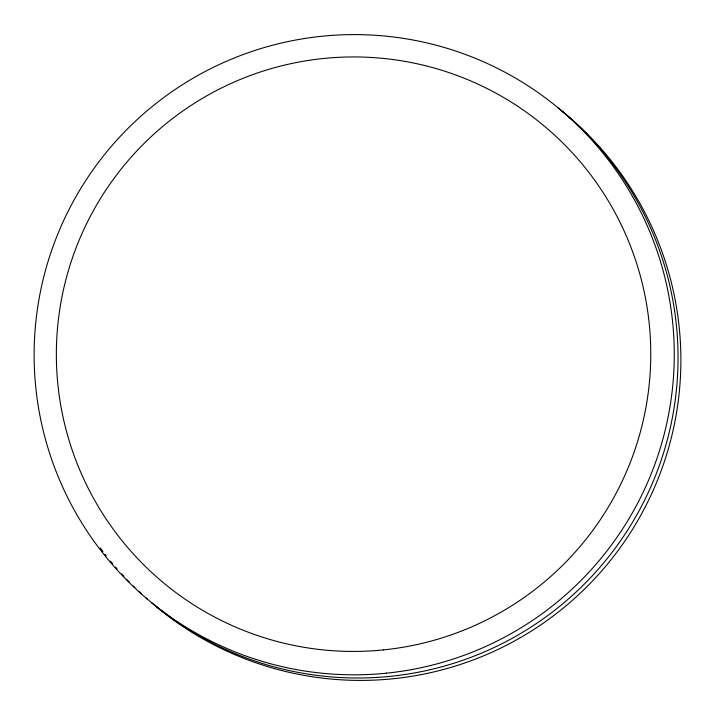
<?xml version="1.0" encoding="UTF-8"?>
<svg xmlns="http://www.w3.org/2000/svg" width="715" height="715" viewBox="0 0 715 715"><rect width="100%" height="100%" fill="white"/><g stroke="black" fill="none" stroke-linecap="round" stroke-linejoin="round"><path stroke-width="1.07" d="M557.691 107.616A320.204 319.998 -49.9 0 1 605.292 560.926A320.204 319.998 -49.9 0 1 151.392 602.548M147.183 598.929A320.204 319.998 -49.9 0 1 145.511 597.454M141.364 593.718A320.204 319.998 -49.9 0 1 138.907 591.43M134.858 587.569A320.204 319.998 -49.9 0 1 133.249 585.996M129.29 582.019A320.204 319.998 -49.9 0 1 126.939 579.606M123.856 576.335A320.204 319.998 -49.9 0 1 121.568 573.859M117.081 568.845A320.204 319.998 -49.9 0 1 115.607 567.147M112.702 563.733A320.204 319.998 -49.9 0 1 110.557 561.15M106.365 555.93A320.204 319.998 -49.9 0 1 104.989 554.179M102.96 551.533A320.204 319.998 -49.9 0 1 100.306 547.976M561.4 110.709A320.204 319.998 -49.9 0 1 608.492 562.893A320.204 319.998 -49.9 0 1 155.933 606.374M386.529 673.164A320.204 319.998 -49.9 0 0 613.81 167.301A320.204 319.998 -49.9 0 0 62.25 223.661A320.204 319.998 -49.9 0 0 386.529 673.164M383.589 649.89A297.333 297.136 -49.9 0 0 594.63 180.162A297.333 297.136 -49.9 0 0 82.475 232.491A297.333 297.136 -49.9 0 0 383.589 649.89"/></g></svg>
